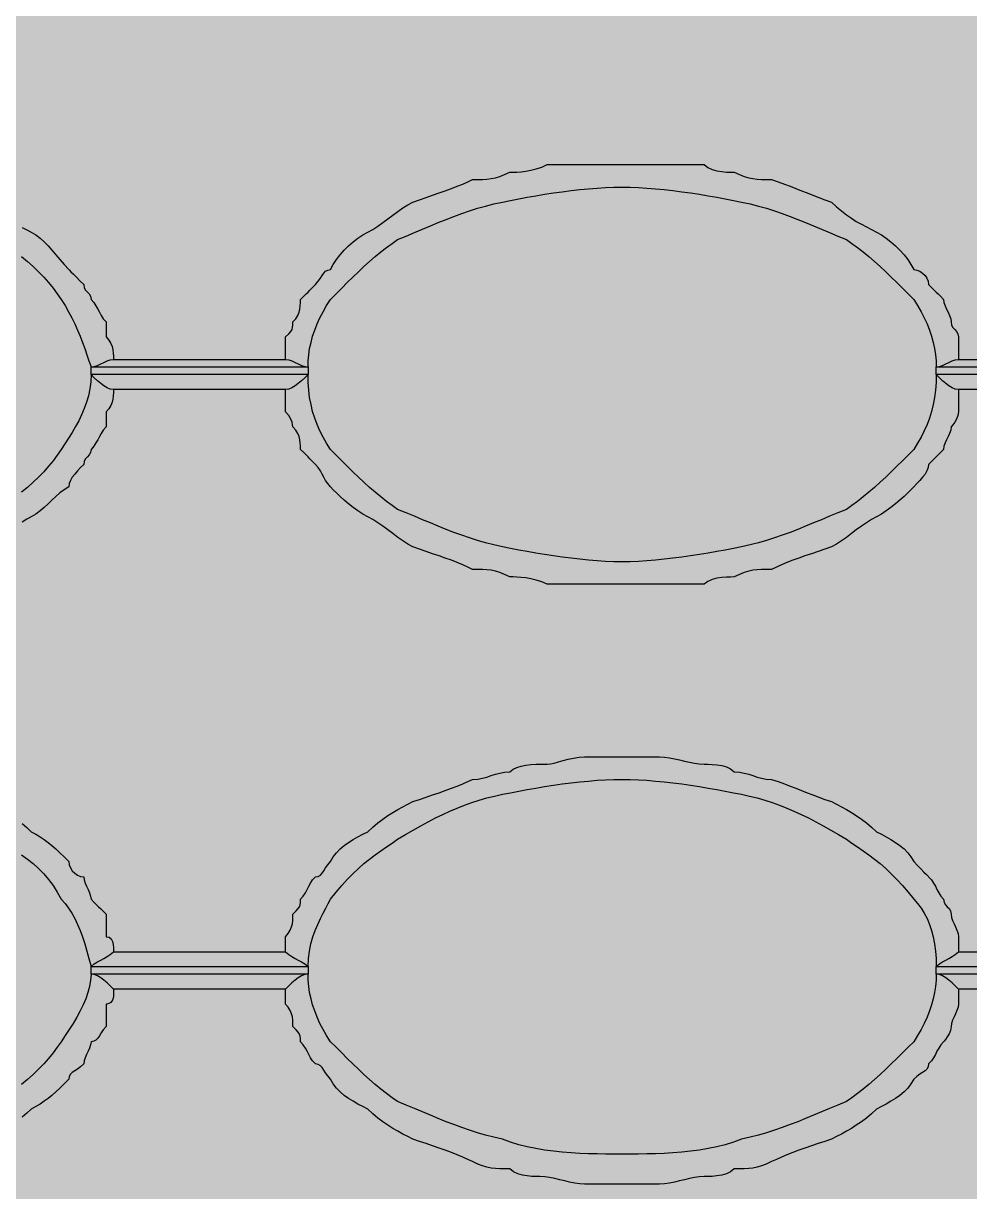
# Model space of a CAD drawing. Header units: millimetres. Extents: x 0 to 966, y -664 to 90.
# Drawn here: x 937.81 to 948.92, y -227.89 to -214.18 of the extents above; entities that cross this region are included whole.
import ezdxf

# ---------------------------------------------------------------- set-up
doc = ezdxf.new("R2010")
doc.units = ezdxf.units.MM
for name, color, linetype in [('HDL_BODY', 7, 'Continuous'), ('HDL_COLOUR', 7, 'Continuous'), ('HDL_DETAIL', 7, 'Continuous'), ('HDL_PRINT', 7, 'Continuous')]:
    doc.layers.add(name, color=color, linetype=linetype)

# ---------------------------------------------------------------- blocks, each defined once
blk = doc.blocks.new('M_R16.10.1_FRONT')
at = {"layer": 'HDL_BODY', "true_color": 0x202126}
blk.add_hatch(color=250, dxfattribs=at).paths.add_polyline_path([(0, 0), (216, 0), (216, 90), (0, 90)])
at = {"layer": 'HDL_BODY', "true_color": 0x2a2a30}
blk.add_hatch(color=250, dxfattribs=at).paths.add_polyline_path([(0.4, 20.52), (215.6, 20.52), (215.6, 68.31), (0.4, 68.31)])
at = {"layer": 'HDL_COLOUR', "true_color": 0x97a4b5}
for points in [[(188.795, 41.7), (188.761, 41.987), (188.661, 42.269), (188.496, 42.542), (188.269, 42.8), (187.984, 43.039), (187.645, 43.256), (187.259, 43.445), (186.833, 43.605), (186.372, 43.733), (185.886, 43.825), (185.382, 43.881), (184.87, 43.9), (184.358, 43.881), (183.854, 43.825), (183.368, 43.733), (182.907, 43.605), (182.481, 43.445), (182.095, 43.256), (181.756, 43.039), (181.471, 42.8), (181.244, 42.542), (181.079, 42.269), (180.979, 41.987), (180.945, 41.7), (180.979, 41.413), (181.079, 41.131), (181.244, 40.858), (181.471, 40.6), (181.756, 40.361), (182.095, 40.144), (182.481, 39.955), (182.907, 39.795), (183.368, 39.667), (183.854, 39.575), (184.358, 39.519), (184.87, 39.5), (185.382, 39.519), (185.886, 39.575), (186.372, 39.667), (186.833, 39.795), (187.259, 39.955), (187.645, 40.144), (187.984, 40.361), (188.269, 40.6), (188.496, 40.858), (188.661, 41.131), (188.761, 41.413)], [(198.765, 41.7), (198.731, 41.987), (198.631, 42.269), (198.466, 42.542), (198.239, 42.8), (197.954, 43.039), (197.615, 43.256), (197.229, 43.445), (196.803, 43.605), (196.342, 43.733), (195.856, 43.825), (195.352, 43.881), (194.84, 43.9), (194.328, 43.881), (193.824, 43.825), (193.338, 43.733), (192.877, 43.605), (192.451, 43.445), (192.065, 43.256), (191.726, 43.039), (191.441, 42.8), (191.214, 42.542), (191.049, 42.269), (190.949, 41.987), (190.915, 41.7), (190.949, 41.413), (191.049, 41.131), (191.214, 40.858), (191.441, 40.6), (191.726, 40.361), (192.065, 40.144), (192.451, 39.955), (192.877, 39.795), (193.338, 39.667), (193.824, 39.575), (194.328, 39.519), (194.84, 39.5), (195.352, 39.519), (195.856, 39.575), (196.342, 39.667), (196.803, 39.795), (197.229, 39.955), (197.615, 40.144), (197.954, 40.361), (198.239, 40.6), (198.466, 40.858), (198.631, 41.131), (198.731, 41.413)], [(188.795, 34.71), (188.761, 34.997), (188.661, 35.279), (188.496, 35.552), (188.269, 35.81), (187.984, 36.049), (187.645, 36.266), (187.259, 36.455), (186.833, 36.615), (186.372, 36.743), (185.886, 36.835), (185.382, 36.891), (184.87, 36.91), (184.358, 36.891), (183.854, 36.835), (183.368, 36.743), (182.907, 36.615), (182.481, 36.455), (182.095, 36.266), (181.756, 36.049), (181.471, 35.81), (181.244, 35.552), (181.079, 35.279), (180.979, 34.997), (180.945, 34.71), (180.979, 34.423), (181.079, 34.141), (181.244, 33.868), (181.471, 33.61), (181.756, 33.371), (182.095, 33.154), (182.481, 32.965), (182.907, 32.805), (183.368, 32.677), (183.854, 32.585), (184.358, 32.529), (184.87, 32.51), (185.382, 32.529), (185.886, 32.585), (186.372, 32.677), (186.833, 32.805), (187.259, 32.965), (187.645, 33.154), (187.984, 33.371), (188.269, 33.61), (188.496, 33.868), (188.661, 34.141), (188.761, 34.423)], [(198.765, 34.71), (198.731, 34.997), (198.631, 35.279), (198.466, 35.552), (198.239, 35.81), (197.954, 36.049), (197.615, 36.266), (197.229, 36.455), (196.803, 36.615), (196.342, 36.743), (195.856, 36.835), (195.352, 36.891), (194.84, 36.91), (194.328, 36.891), (193.824, 36.835), (193.338, 36.743), (192.877, 36.615), (192.451, 36.455), (192.065, 36.266), (191.726, 36.049), (191.441, 35.81), (191.214, 35.552), (191.049, 35.279), (190.949, 34.997), (190.915, 34.71), (190.949, 34.423), (191.049, 34.141), (191.214, 33.868), (191.441, 33.61), (191.726, 33.371), (192.065, 33.154), (192.451, 32.965), (192.877, 32.805), (193.338, 32.677), (193.824, 32.585), (194.328, 32.529), (194.84, 32.51), (195.352, 32.529), (195.856, 32.585), (196.342, 32.677), (196.803, 32.805), (197.229, 32.965), (197.615, 33.154), (197.954, 33.371), (198.239, 33.61), (198.466, 33.868), (198.631, 34.141), (198.731, 34.423)]]:
    blk.add_hatch(color=253, dxfattribs=at).paths.add_polyline_path(points)
at = {"layer": 'HDL_PRINT', "true_color": 0xdee1e9}
for points in [[(189.921, 47.156), (189.837, 47.153), (189.758, 47.145), (189.684, 47.133), (189.614, 47.119), (189.548, 47.104), (189.485, 47.09), (189.424, 47.079), (189.364, 47.07), (189.305, 47.067), (189.342, 47.067), (189.386, 47.067), (189.437, 47.067), (189.492, 47.067), (189.552, 47.067), (189.615, 47.067), (189.68, 47.067), (189.746, 47.067), (189.895, 47.062), (190.042, 47.046), (190.185, 47.02), (190.324, 46.984), (190.459, 46.938), (190.589, 46.883), (190.714, 46.819), (190.834, 46.747), (190.947, 46.665), (191.055, 46.576), (191.155, 46.478), (191.248, 46.373), (191.333, 46.261), (191.409, 46.141), (191.477, 46.015), (191.536, 45.882), (191.585, 45.743), (191.624, 45.599), (191.652, 45.448), (191.67, 45.292), (191.676, 45.131), (191.67, 44.982), (191.652, 44.835), (191.624, 44.691), (191.585, 44.552), (191.536, 44.416), (191.477, 44.285), (191.409, 44.16), (191.333, 44.04), (191.248, 43.926), (191.155, 43.818), (191.055, 43.718), (190.947, 43.625), (190.834, 43.539), (190.714, 43.463), (190.589, 43.394), (190.459, 43.336), (190.324, 43.286), (190.185, 43.247), (190.042, 43.219), (189.895, 43.201), (189.746, 43.195), (189.615, 43.2), (189.487, 43.215), (189.36, 43.238), (189.236, 43.27), (189.115, 43.31), (188.998, 43.359), (188.884, 43.415), (188.775, 43.478), (188.67, 43.548), (188.57, 43.624), (188.475, 43.707), (188.386, 43.795), (188.303, 43.889), (188.226, 43.988), (188.156, 44.092), (188.093, 44.2), (188.037, 44.312), (187.989, 44.428), (188.034, 44.292), (188.087, 44.162), (188.146, 44.038), (188.212, 43.921), (188.285, 43.81), (188.365, 43.706), (188.451, 43.608), (188.543, 43.517), (188.641, 43.434), (188.745, 43.357), (188.854, 43.288), (188.97, 43.227), (189.09, 43.173), (189.217, 43.127), (189.348, 43.089), (189.484, 43.059), (189.625, 43.038), (189.771, 43.025), (189.921, 43.02), (190.082, 43.026), (190.24, 43.044), (190.392, 43.072), (190.54, 43.112), (190.683, 43.162), (190.82, 43.221), (190.952, 43.291), (191.076, 43.369), (191.195, 43.456), (191.306, 43.552), (191.409, 43.655), (191.504, 43.767), (191.591, 43.885), (191.67, 44.01), (191.739, 44.142), (191.798, 44.279), (191.848, 44.422), (191.887, 44.57), (191.916, 44.723), (191.933, 44.881), (191.939, 45.042), (191.934, 45.197), (191.918, 45.35), (191.892, 45.499), (191.856, 45.645), (191.811, 45.787), (191.756, 45.924), (191.693, 46.057), (191.621, 46.184), (191.541, 46.305), (191.453, 46.421), (191.358, 46.529), (191.256, 46.631), (191.147, 46.724), (191.032, 46.81), (190.911, 46.888), (190.783, 46.956), (190.651, 47.016), (190.514, 47.065), (190.372, 47.104), (190.225, 47.133), (190.075, 47.15), (189.921, 47.156)], [(199.843, 47.156), (199.781, 47.153), (199.715, 47.145), (199.645, 47.133), (199.573, 47.119), (199.5, 47.104), (199.427, 47.09), (199.357, 47.079), (199.291, 47.07), (199.229, 47.067), (199.291, 47.067), (199.347, 47.067), (199.399, 47.067), (199.449, 47.067), (199.498, 47.067), (199.55, 47.067), (199.606, 47.067), (199.668, 47.067), (199.817, 47.062), (199.963, 47.046), (200.106, 47.02), (200.245, 46.984), (200.381, 46.938), (200.511, 46.883), (200.636, 46.819), (200.756, 46.747), (200.87, 46.665), (200.977, 46.576), (201.078, 46.478), (201.171, 46.373), (201.256, 46.261), (201.333, 46.141), (201.401, 46.015), (201.46, 45.882), (201.509, 45.743), (201.548, 45.599), (201.577, 45.448), (201.594, 45.292), (201.6, 45.131), (201.594, 44.982), (201.577, 44.835), (201.548, 44.691), (201.509, 44.552), (201.46, 44.416), (201.401, 44.285), (201.333, 44.16), (201.256, 44.04), (201.171, 43.926), (201.078, 43.818), (200.977, 43.718), (200.87, 43.625), (200.756, 43.539), (200.636, 43.463), (200.511, 43.394), (200.381, 43.336), (200.245, 43.286), (200.106, 43.247), (199.963, 43.219), (199.817, 43.201), (199.668, 43.195), (199.537, 43.2), (199.408, 43.215), (199.281, 43.238), (199.157, 43.27), (199.037, 43.31), (198.919, 43.359), (198.806, 43.415), (198.696, 43.478), (198.591, 43.548), (198.492, 43.624), (198.397, 43.707), (198.308, 43.795), (198.224, 43.889), (198.148, 43.988), (198.077, 44.092), (198.014, 44.2), (197.959, 44.312), (197.911, 44.428), (197.957, 44.292), (198.011, 44.162), (198.073, 44.038), (198.143, 43.921), (198.22, 43.81), (198.304, 43.706), (198.395, 43.608), (198.491, 43.517), (198.594, 43.434), (198.701, 43.357), (198.813, 43.288), (198.93, 43.227), (199.051, 43.173), (199.176, 43.127), (199.304, 43.089), (199.435, 43.059), (199.569, 43.038), (199.705, 43.025), (199.843, 43.02), (199.997, 43.026), (200.149, 43.042), (200.298, 43.068), (200.443, 43.104), (200.584, 43.149), (200.721, 43.204), (200.853, 43.267), (200.98, 43.339), (201.101, 43.419), (201.216, 43.507), (201.324, 43.603), (201.425, 43.705), (201.519, 43.814), (201.605, 43.93), (201.682, 44.051), (201.75, 44.178), (201.809, 44.311), (201.859, 44.449), (201.898, 44.591), (201.926, 44.738), (201.944, 44.888), (201.95, 45.042), (201.944, 45.197), (201.926, 45.35), (201.898, 45.499), (201.859, 45.645), (201.809, 45.787), (201.75, 45.924), (201.682, 46.057), (201.605, 46.184), (201.519, 46.305), (201.425, 46.421), (201.324, 46.529), (201.216, 46.631), (201.101, 46.724), (200.98, 46.81), (200.853, 46.888), (200.721, 46.956), (200.584, 47.016), (200.443, 47.065), (200.298, 47.104), (200.149, 47.133), (199.997, 47.15), (199.843, 47.156)], [(189.13, 43.988), (189.13, 46.364), (189.483, 46.364), (189.483, 45.131), (190.624, 46.364), (191.062, 46.364), (190.01, 45.396), (191.062, 43.988), (190.624, 43.988), (189.832, 45.131), (189.483, 44.781), (189.483, 43.988), (189.13, 43.988)], [(189.921, 40.116), (189.837, 40.116), (189.758, 40.116), (189.684, 40.113), (189.614, 40.109), (189.548, 40.102), (189.485, 40.091), (189.424, 40.076), (189.364, 40.056), (189.305, 40.03), (189.342, 40.059), (189.386, 40.08), (189.437, 40.095), (189.492, 40.106), (189.552, 40.112), (189.615, 40.115), (189.68, 40.116), (189.746, 40.116), (189.895, 40.111), (190.042, 40.093), (190.185, 40.065), (190.324, 40.026), (190.459, 39.976), (190.589, 39.918), (190.714, 39.849), (190.834, 39.773), (190.947, 39.687), (191.055, 39.594), (191.155, 39.494), (191.248, 39.386), (191.333, 39.272), (191.409, 39.152), (191.477, 39.027), (191.536, 38.896), (191.585, 38.76), (191.624, 38.621), (191.652, 38.477), (191.67, 38.33), (191.676, 38.181), (191.67, 38.031), (191.652, 37.885), (191.624, 37.741), (191.585, 37.602), (191.536, 37.467), (191.477, 37.336), (191.409, 37.21), (191.333, 37.09), (191.248, 36.976), (191.155, 36.869), (191.055, 36.768), (190.947, 36.675), (190.834, 36.589), (190.714, 36.512), (190.589, 36.444), (190.459, 36.385), (190.324, 36.336), (190.185, 36.297), (190.042, 36.268), (189.895, 36.251), (189.746, 36.245), (189.615, 36.249), (189.487, 36.261), (189.36, 36.281), (189.236, 36.308), (189.115, 36.343), (188.998, 36.385), (188.884, 36.435), (188.775, 36.491), (188.67, 36.554), (188.57, 36.623), (188.475, 36.699), (188.386, 36.781), (188.303, 36.869), (188.226, 36.962), (188.156, 37.062), (188.093, 37.166), (188.037, 37.276), (187.989, 37.391), (188.034, 37.267), (188.087, 37.147), (188.146, 37.03), (188.212, 36.918), (188.285, 36.81), (188.365, 36.707), (188.451, 36.609), (188.543, 36.517), (188.641, 36.43), (188.745, 36.351), (188.854, 36.278), (188.97, 36.212), (189.09, 36.153), (189.217, 36.103), (189.348, 36.061), (189.484, 36.028), (189.625, 36.003), (189.771, 35.988), (189.921, 35.983), (190.075, 35.989), (190.225, 36.007), (190.372, 36.035), (190.514, 36.074), (190.651, 36.124), (190.783, 36.183), (190.911, 36.251), (191.032, 36.328), (191.147, 36.414), (191.256, 36.508), (191.358, 36.609), (191.453, 36.717), (191.541, 36.832), (191.621, 36.954), (191.693, 37.081), (191.756, 37.213), (191.811, 37.35), (191.856, 37.492), (191.892, 37.638), (191.918, 37.787), (191.934, 37.939), (191.939, 38.094), (191.933, 38.256), (191.916, 38.413), (191.887, 38.566), (191.848, 38.715), (191.798, 38.858), (191.739, 38.995), (191.67, 39.127), (191.591, 39.252), (191.504, 39.37), (191.409, 39.481), (191.306, 39.585), (191.195, 39.681), (191.076, 39.768), (190.952, 39.846), (190.82, 39.916), (190.683, 39.975), (190.54, 40.025), (190.392, 40.064), (190.24, 40.093), (190.082, 40.111), (189.921, 40.116)], [(199.843, 40.116), (199.781, 40.116), (199.715, 40.116), (199.645, 40.113), (199.573, 40.109), (199.5, 40.102), (199.427, 40.091), (199.357, 40.076), (199.291, 40.056), (199.229, 40.03), (199.291, 40.059), (199.347, 40.08), (199.399, 40.095), (199.449, 40.106), (199.498, 40.112), (199.55, 40.115), (199.606, 40.116), (199.668, 40.116), (199.817, 40.111), (199.963, 40.093), (200.106, 40.065), (200.245, 40.026), (200.381, 39.976), (200.511, 39.918), (200.636, 39.849), (200.756, 39.773), (200.87, 39.687), (200.977, 39.594), (201.078, 39.494), (201.171, 39.386), (201.256, 39.272), (201.333, 39.152), (201.401, 39.027), (201.46, 38.896), (201.509, 38.76), (201.548, 38.621), (201.577, 38.477), (201.594, 38.33), (201.6, 38.181), (201.594, 38.031), (201.577, 37.885), (201.548, 37.741), (201.509, 37.602), (201.46, 37.467), (201.401, 37.336), (201.333, 37.21), (201.256, 37.09), (201.171, 36.976), (201.078, 36.869), (200.977, 36.768), (200.87, 36.675), (200.756, 36.589), (200.636, 36.512), (200.511, 36.444), (200.381, 36.385), (200.245, 36.336), (200.106, 36.297), (199.963, 36.268), (199.817, 36.251), (199.668, 36.245), (199.537, 36.249), (199.408, 36.261), (199.281, 36.281), (199.157, 36.308), (199.037, 36.343), (198.919, 36.385), (198.806, 36.435), (198.696, 36.491), (198.591, 36.554), (198.492, 36.623), (198.397, 36.699), (198.308, 36.781), (198.224, 36.869), (198.148, 36.962), (198.077, 37.062), (198.014, 37.166), (197.959, 37.276), (197.911, 37.391), (197.957, 37.267), (198.011, 37.147), (198.073, 37.03), (198.143, 36.918), (198.22, 36.81), (198.304, 36.707), (198.395, 36.609), (198.491, 36.517), (198.594, 36.43), (198.701, 36.351), (198.813, 36.278), (198.93, 36.212), (199.051, 36.153), (199.176, 36.103), (199.304, 36.061), (199.435, 36.028), (199.569, 36.003), (199.705, 35.988), (199.843, 35.983), (199.997, 35.989), (200.149, 36.007), (200.298, 36.035), (200.443, 36.074), (200.584, 36.124), (200.721, 36.183), (200.853, 36.251), (200.98, 36.328), (201.101, 36.414), (201.216, 36.508), (201.324, 36.609), (201.425, 36.717), (201.519, 36.832), (201.605, 36.954), (201.682, 37.081), (201.75, 37.213), (201.809, 37.35), (201.859, 37.492), (201.898, 37.638), (201.926, 37.787), (201.944, 37.939), (201.95, 38.094), (201.944, 38.249), (201.926, 38.399), (201.898, 38.546), (201.859, 38.688), (201.809, 38.826), (201.75, 38.958), (201.682, 39.086), (201.605, 39.207), (201.519, 39.323), (201.425, 39.432), (201.324, 39.534), (201.216, 39.629), (201.101, 39.717), (200.98, 39.797), (200.853, 39.869), (200.721, 39.933), (200.584, 39.987), (200.443, 40.033), (200.298, 40.069), (200.149, 40.095), (199.997, 40.111), (199.843, 40.116)]]:
    blk.add_hatch(color=254, dxfattribs=at).paths.add_polyline_path(points)
h = blk.add_hatch(color=254, dxfattribs=at)
h.paths.add_polyline_path([(188.78, 38.094), (188.783, 38.21), (188.789, 38.317), (188.8, 38.417), (188.815, 38.508), (188.834, 38.593), (188.858, 38.671), (188.886, 38.743), (188.919, 38.808), (188.956, 38.868), (188.998, 38.923), (189.044, 38.973), (189.094, 39.041), (189.148, 39.1), (189.207, 39.152), (189.27, 39.195), (189.337, 39.232), (189.409, 39.262), (189.485, 39.285), (189.566, 39.303), (189.65, 39.315), (189.739, 39.321), (189.832, 39.324), (189.894, 39.321), (189.96, 39.312), (190.028, 39.298), (190.096, 39.28), (190.162, 39.258), (190.223, 39.233), (190.278, 39.207), (190.324, 39.178), (190.36, 39.149), (190.418, 39.12), (190.476, 39.09), (190.532, 39.058), (190.586, 39.025), (190.638, 38.988), (190.685, 38.948), (190.729, 38.903), (190.767, 38.853), (190.798, 38.798), (190.825, 38.736), (190.846, 38.669), (190.861, 38.598), (190.872, 38.526), (190.88, 38.453), (190.884, 38.38), (190.886, 38.31), (190.887, 38.243), (190.887, 38.181), (190.887, 38.096), (190.886, 38.017), (190.884, 37.943), (190.88, 37.873), (190.872, 37.807), (190.861, 37.744), (190.846, 37.684), (190.825, 37.624), (190.798, 37.566), (190.767, 37.508), (190.729, 37.45), (190.685, 37.393), (190.638, 37.339), (190.586, 37.288), (190.532, 37.24), (190.476, 37.196), (190.418, 37.158), (190.36, 37.127), (190.302, 37.097), (190.243, 37.068), (190.185, 37.041), (190.127, 37.016), (190.068, 36.993), (190.009, 36.975), (189.951, 36.961), (189.892, 36.951), (189.832, 36.948), (189.777, 36.951), (189.718, 36.958), (189.656, 36.97), (189.591, 36.985), (189.526, 37.004), (189.46, 37.025), (189.396, 37.049), (189.333, 37.074), (189.274, 37.1), (189.219, 37.127), (189.186, 37.158), (189.149, 37.196), (189.108, 37.24), (189.065, 37.288), (189.021, 37.339), (188.978, 37.393), (188.936, 37.45), (188.899, 37.508), (188.866, 37.566), (188.841, 37.624), (188.821, 37.683), (188.806, 37.741), (188.795, 37.8), (188.788, 37.858), (188.784, 37.917), (188.781, 37.976), (188.781, 38.035), (188.78, 38.094)])
h.paths.add_polyline_path([(189.044, 38.094), (189.047, 38.018), (189.054, 37.946), (189.067, 37.878), (189.086, 37.814), (189.109, 37.753), (189.138, 37.695), (189.171, 37.639), (189.211, 37.584), (189.255, 37.53), (189.305, 37.477), (189.334, 37.427), (189.369, 37.382), (189.408, 37.342), (189.453, 37.308), (189.503, 37.279), (189.558, 37.255), (189.619, 37.237), (189.685, 37.223), (189.756, 37.215), (189.832, 37.213), (189.909, 37.215), (189.98, 37.223), (190.046, 37.237), (190.106, 37.255), (190.162, 37.279), (190.212, 37.308), (190.257, 37.342), (190.296, 37.382), (190.331, 37.427), (190.36, 37.477), (190.41, 37.53), (190.454, 37.585), (190.494, 37.641), (190.528, 37.701), (190.557, 37.764), (190.581, 37.833), (190.6, 37.908), (190.613, 37.99), (190.621, 38.081), (190.624, 38.181), (190.62, 38.247), (190.61, 38.312), (190.596, 38.375), (190.579, 38.435), (190.563, 38.49), (190.549, 38.54), (190.539, 38.584), (190.535, 38.62), (190.502, 38.683), (190.47, 38.738), (190.437, 38.787), (190.404, 38.83), (190.371, 38.869), (190.338, 38.906), (190.304, 38.94), (190.271, 38.973), (190.209, 39.003), (190.154, 39.025), (190.102, 39.041), (190.053, 39.051), (190.003, 39.058), (189.951, 39.061), (189.895, 39.062), (189.832, 39.062), (189.774, 39.059), (189.716, 39.05), (189.657, 39.036), (189.599, 39.017), (189.541, 38.995), (189.482, 38.97), (189.423, 38.943), (189.364, 38.914), (189.305, 38.884), (189.259, 38.834), (189.218, 38.78), (189.182, 38.721), (189.149, 38.658), (189.121, 38.59), (189.098, 38.519), (189.078, 38.442), (189.063, 38.362), (189.053, 38.277), (189.046, 38.188), (189.044, 38.094)])
at = {"layer": 'HDL_DETAIL', "color": 251, "true_color": 0x52555c}
for points in [[(187.795, 43.425), (187.848, 43.397), (187.9, 43.371), (187.956, 43.339), (188.007, 43.301), (188.054, 43.258), (188.099, 43.211), (188.143, 43.159), (188.188, 43.105), (188.235, 43.049), (188.286, 42.99), (188.342, 42.931), (188.349, 42.924), (188.367, 42.906), (188.396, 42.877), (188.432, 42.841), (188.473, 42.8), (188.517, 42.756), (188.523, 42.718), (188.539, 42.69), (188.56, 42.667), (188.58, 42.645), (188.596, 42.618), (188.603, 42.581), (188.636, 42.543), (188.661, 42.505), (188.682, 42.468), (188.701, 42.43), (188.722, 42.392), (188.747, 42.355), (188.78, 42.317), (188.78, 42.272), (188.78, 42.241), (188.78, 42.215), (188.78, 42.184), (188.78, 42.141), (188.812, 42.103), (188.835, 42.065), (188.85, 42.027), (188.86, 41.989), (188.864, 41.952), (188.866, 41.914), (188.866, 41.877)], [(190.887, 41.877), (190.887, 41.92), (190.887, 41.964), (190.887, 42.008), (190.887, 42.052), (190.887, 42.097), (190.887, 42.141), (190.924, 42.178), (190.948, 42.205), (190.963, 42.228), (190.97, 42.251), (190.973, 42.279), (190.973, 42.317), (191.006, 42.355), (191.03, 42.392), (191.046, 42.43), (191.055, 42.468), (191.06, 42.505), (191.062, 42.543), (191.062, 42.581), (191.1, 42.618), (191.128, 42.645), (191.151, 42.667), (191.173, 42.69), (191.2, 42.718), (191.237, 42.756), (191.27, 42.794), (191.296, 42.83), (191.316, 42.862), (191.336, 42.89), (191.356, 42.912), (191.382, 42.926), (191.415, 42.931), (191.447, 42.99), (191.484, 43.049), (191.527, 43.105), (191.575, 43.159), (191.626, 43.211), (191.68, 43.258), (191.736, 43.301), (191.794, 43.339), (191.853, 43.371), (191.912, 43.403), (191.97, 43.441), (192.028, 43.482), (192.087, 43.525), (192.145, 43.569), (192.204, 43.613), (192.263, 43.654), (192.322, 43.691), (192.381, 43.724), (192.459, 43.751), (192.537, 43.777), (192.614, 43.804), (192.69, 43.83), (192.763, 43.856), (192.834, 43.882), (192.902, 43.909), (192.967, 43.935), (193.027, 43.962), (193.083, 43.988), (193.145, 43.988), (193.201, 43.99), (193.252, 43.993), (193.301, 43.999), (193.351, 44.009), (193.403, 44.025), (193.459, 44.046), (193.522, 44.074), (193.558, 44.075), (193.602, 44.076), (193.652, 44.079), (193.708, 44.086), (193.767, 44.096), (193.83, 44.112), (193.895, 44.134), (193.96, 44.163), (193.997, 44.163), (194.041, 44.163), (194.091, 44.163), (194.146, 44.163), (194.206, 44.163), (194.269, 44.163), (194.334, 44.163), (194.399, 44.163), (194.461, 44.163), (194.517, 44.163), (194.569, 44.163), (194.618, 44.163), (194.668, 44.163), (194.72, 44.163), (194.776, 44.163), (194.838, 44.163), (194.903, 44.163), (194.968, 44.163), (195.031, 44.163), (195.09, 44.163), (195.146, 44.163), (195.196, 44.163), (195.24, 44.163), (195.276, 44.163), (195.335, 44.163), (195.394, 44.163), (195.453, 44.163), (195.512, 44.163), (195.57, 44.163), (195.629, 44.163), (195.687, 44.163), (195.745, 44.163), (195.804, 44.163), (195.847, 44.13), (195.897, 44.107), (195.952, 44.091), (196.008, 44.081), (196.063, 44.076), (196.113, 44.075), (196.156, 44.074), (196.218, 44.046), (196.274, 44.025), (196.325, 44.009), (196.374, 43.999), (196.424, 43.993), (196.476, 43.99), (196.532, 43.988), (196.595, 43.988), (196.672, 43.962), (196.744, 43.935), (196.813, 43.909), (196.88, 43.882), (196.946, 43.856), (197.012, 43.83), (197.079, 43.804), (197.148, 43.777), (197.221, 43.751), (197.297, 43.724), (197.356, 43.669), (197.414, 43.619), (197.472, 43.574), (197.531, 43.534), (197.589, 43.497), (197.648, 43.463), (197.707, 43.431), (197.766, 43.4), (197.825, 43.371), (197.883, 43.339), (197.94, 43.301), (197.996, 43.258), (198.05, 43.211), (198.101, 43.159), (198.149, 43.105), (198.192, 43.049), (198.231, 42.99), (198.263, 42.931), (198.3, 42.926), (198.336, 42.912), (198.368, 42.89), (198.396, 42.862), (198.418, 42.83), (198.433, 42.794), (198.438, 42.756), (198.476, 42.718), (198.504, 42.69), (198.527, 42.667), (198.549, 42.645), (198.576, 42.618), (198.613, 42.581), (198.618, 42.543), (198.631, 42.505), (198.648, 42.468), (198.667, 42.43), (198.684, 42.392), (198.697, 42.355), (198.702, 42.317), (198.708, 42.279), (198.724, 42.251), (198.745, 42.228), (198.766, 42.205), (198.781, 42.178), (198.788, 42.141), (198.788, 42.097), (198.788, 42.052), (198.788, 42.008), (198.788, 41.964), (198.788, 41.92), (198.788, 41.877)], [(187.785, 43.083), (187.856, 43.026), (187.924, 42.966), (187.988, 42.905), (188.048, 42.842), (188.105, 42.778), (188.158, 42.713), (188.207, 42.647), (188.253, 42.581), (188.299, 42.509), (188.34, 42.437), (188.378, 42.365), (188.414, 42.293), (188.446, 42.221), (188.476, 42.148), (188.504, 42.076), (188.53, 42.004), (188.555, 41.932), (188.579, 41.86), (188.603, 41.788)], [(191.151, 41.788), (191.153, 41.86), (191.16, 41.932), (191.17, 42.004), (191.186, 42.076), (191.205, 42.148), (191.229, 42.221), (191.257, 42.293), (191.29, 42.365), (191.327, 42.437), (191.369, 42.509), (191.415, 42.581), (191.48, 42.647), (191.546, 42.713), (191.611, 42.778), (191.677, 42.842), (191.742, 42.905), (191.808, 42.966), (191.874, 43.026), (191.94, 43.083), (192.005, 43.138), (192.071, 43.19), (192.137, 43.239), (192.203, 43.285), (192.303, 43.325), (192.4, 43.365), (192.495, 43.405), (192.589, 43.444), (192.681, 43.482), (192.772, 43.519), (192.864, 43.554), (192.955, 43.588), (193.047, 43.62), (193.141, 43.65), (193.236, 43.677), (193.333, 43.702), (193.433, 43.724), (193.528, 43.743), (193.626, 43.762), (193.725, 43.78), (193.827, 43.798), (193.929, 43.815), (194.032, 43.83), (194.135, 43.845), (194.239, 43.858), (194.342, 43.87), (194.444, 43.88), (194.545, 43.888), (194.645, 43.894), (194.742, 43.898), (194.838, 43.899), (194.933, 43.898), (195.03, 43.894), (195.13, 43.888), (195.231, 43.88), (195.333, 43.87), (195.436, 43.858), (195.54, 43.845), (195.643, 43.83), (195.746, 43.815), (195.849, 43.798), (195.95, 43.78), (196.049, 43.762), (196.147, 43.743), (196.242, 43.724), (196.342, 43.702), (196.439, 43.677), (196.534, 43.65), (196.628, 43.62), (196.72, 43.588), (196.811, 43.554), (196.903, 43.519), (196.994, 43.482), (197.087, 43.444), (197.18, 43.405), (197.275, 43.365), (197.372, 43.325), (197.472, 43.285), (197.538, 43.239), (197.604, 43.19), (197.67, 43.138), (197.736, 43.083), (197.802, 43.026), (197.868, 42.966), (197.934, 42.905), (198, 42.842), (198.065, 42.778), (198.131, 42.713), (198.197, 42.647), (198.263, 42.581), (198.309, 42.509), (198.35, 42.437), (198.387, 42.365), (198.42, 42.293), (198.448, 42.221), (198.472, 42.148), (198.492, 42.076), (198.507, 42.004), (198.518, 41.932), (198.525, 41.86), (198.527, 41.788)], [(188.603, 41.788), (188.641, 41.793), (188.679, 41.806), (188.717, 41.823), (188.754, 41.842), (188.792, 41.86), (188.829, 41.872), (188.866, 41.877)], [(188.866, 41.877), (190.887, 41.877)], [(190.887, 41.877), (190.924, 41.872), (190.962, 41.86), (190.999, 41.842), (191.037, 41.823), (191.075, 41.806), (191.113, 41.793), (191.151, 41.788)], [(198.527, 41.788), (198.564, 41.793), (198.601, 41.806), (198.639, 41.823), (198.676, 41.842), (198.714, 41.86), (198.751, 41.872), (198.788, 41.877)], [(198.788, 41.877), (200.809, 41.877)], [(188.603, 41.699), (188.599, 41.613), (188.589, 41.531), (188.573, 41.451), (188.551, 41.374), (188.524, 41.3), (188.493, 41.227), (188.459, 41.157), (188.421, 41.088), (188.381, 41.02), (188.34, 40.953), (188.297, 40.886), (188.253, 40.82), (188.207, 40.754), (188.158, 40.688), (188.105, 40.623), (188.048, 40.559), (187.988, 40.496), (187.924, 40.435), (187.856, 40.375), (187.785, 40.318)], [(188.603, 41.699), (188.603, 41.788)], [(188.603, 41.788), (191.151, 41.788)], [(188.866, 41.524), (188.829, 41.529), (188.792, 41.544), (188.754, 41.566), (188.717, 41.594), (188.679, 41.627), (188.641, 41.662), (188.603, 41.699)], [(191.151, 41.699), (188.603, 41.699)], [(191.151, 41.699), (191.113, 41.662), (191.075, 41.627), (191.037, 41.594), (190.999, 41.566), (190.962, 41.544), (190.924, 41.529), (190.887, 41.524)], [(191.151, 41.788), (191.151, 41.699)], [(198.527, 41.699), (198.525, 41.606), (198.518, 41.516), (198.507, 41.43), (198.492, 41.347), (198.472, 41.267), (198.448, 41.189), (198.42, 41.113), (198.387, 41.038), (198.35, 40.965), (198.309, 40.892), (198.263, 40.82), (198.197, 40.754), (198.131, 40.688), (198.065, 40.623), (198, 40.559), (197.934, 40.496), (197.868, 40.435), (197.802, 40.375), (197.736, 40.318), (197.67, 40.263), (197.604, 40.211), (197.538, 40.162), (197.472, 40.116), (197.372, 40.076), (197.275, 40.036), (197.18, 39.996), (197.087, 39.957), (196.994, 39.919), (196.903, 39.882), (196.811, 39.847), (196.72, 39.813), (196.628, 39.781), (196.534, 39.751), (196.439, 39.724), (196.342, 39.699), (196.242, 39.677), (196.147, 39.658), (196.049, 39.639), (195.95, 39.621), (195.849, 39.603), (195.746, 39.586), (195.643, 39.571), (195.54, 39.556), (195.436, 39.543), (195.333, 39.531), (195.231, 39.521), (195.13, 39.513), (195.03, 39.507), (194.933, 39.503), (194.838, 39.502), (194.742, 39.503), (194.645, 39.507), (194.545, 39.513), (194.444, 39.521), (194.342, 39.531), (194.239, 39.543), (194.135, 39.556), (194.032, 39.571), (193.929, 39.586), (193.827, 39.603), (193.725, 39.621), (193.626, 39.639), (193.528, 39.658), (193.433, 39.677), (193.333, 39.699), (193.236, 39.724), (193.141, 39.751), (193.047, 39.781), (192.955, 39.813), (192.864, 39.847), (192.772, 39.882), (192.681, 39.919), (192.589, 39.957), (192.495, 39.996), (192.4, 40.036), (192.303, 40.076), (192.203, 40.116), (192.137, 40.162), (192.071, 40.211), (192.005, 40.263), (191.94, 40.318), (191.874, 40.375), (191.808, 40.435), (191.742, 40.496), (191.677, 40.559), (191.611, 40.623), (191.546, 40.688), (191.48, 40.754), (191.415, 40.82), (191.369, 40.892), (191.327, 40.965), (191.29, 41.038), (191.257, 41.113), (191.229, 41.189), (191.205, 41.267), (191.186, 41.347), (191.17, 41.43), (191.16, 41.516), (191.153, 41.606), (191.151, 41.699)], [(198.527, 41.699), (198.527, 41.788)], [(198.527, 41.788), (201.159, 41.788)], [(198.788, 41.524), (198.751, 41.529), (198.714, 41.544), (198.676, 41.566), (198.639, 41.594), (198.601, 41.627), (198.564, 41.662), (198.527, 41.699)], [(201.073, 41.699), (198.527, 41.699)], [(188.866, 41.524), (188.866, 41.487), (188.864, 41.449), (188.86, 41.412), (188.85, 41.374), (188.835, 41.336), (188.812, 41.298), (188.78, 41.26), (188.78, 41.208), (188.78, 41.161), (188.78, 41.121), (188.78, 41.094), (188.78, 41.084), (188.747, 41.046), (188.722, 41.009), (188.701, 40.971), (188.682, 40.934), (188.661, 40.896), (188.636, 40.858), (188.603, 40.82), (188.596, 40.783), (188.58, 40.756), (188.56, 40.734), (188.539, 40.711), (188.523, 40.683), (188.517, 40.645), (188.479, 40.607), (188.443, 40.569), (188.411, 40.532), (188.383, 40.494), (188.361, 40.456), (188.347, 40.419), (188.342, 40.381), (188.286, 40.348), (188.235, 40.31), (188.188, 40.269), (188.143, 40.226), (188.099, 40.183), (188.054, 40.14), (188.007, 40.099), (187.956, 40.062), (187.9, 40.03), (187.848, 40.001), (187.795, 39.968)], [(190.887, 41.524), (188.866, 41.524)], [(198.788, 41.524), (198.788, 41.481), (198.788, 41.437), (198.788, 41.393), (198.788, 41.349), (198.788, 41.304), (198.788, 41.26), (198.781, 41.217), (198.766, 41.176), (198.745, 41.14), (198.724, 41.111), (198.708, 41.091), (198.702, 41.084), (198.697, 41.046), (198.684, 41.009), (198.667, 40.971), (198.648, 40.934), (198.631, 40.896), (198.618, 40.858), (198.613, 40.82), (198.576, 40.783), (198.549, 40.756), (198.527, 40.734), (198.504, 40.711), (198.476, 40.683), (198.438, 40.645), (198.433, 40.607), (198.418, 40.569), (198.396, 40.532), (198.368, 40.494), (198.336, 40.456), (198.3, 40.419), (198.263, 40.381), (198.231, 40.348), (198.192, 40.31), (198.149, 40.269), (198.101, 40.226), (198.05, 40.183), (197.996, 40.14), (197.94, 40.099), (197.883, 40.062), (197.825, 40.03), (197.766, 39.998), (197.707, 39.96), (197.648, 39.919), (197.589, 39.876), (197.531, 39.832), (197.472, 39.788), (197.414, 39.747), (197.356, 39.71), (197.297, 39.677), (197.218, 39.65), (197.14, 39.624), (197.062, 39.597), (196.986, 39.571), (196.913, 39.545), (196.842, 39.519), (196.774, 39.492), (196.71, 39.466), (196.65, 39.439), (196.595, 39.413), (196.532, 39.413), (196.476, 39.411), (196.424, 39.408), (196.374, 39.402), (196.325, 39.391), (196.274, 39.375), (196.218, 39.353), (196.156, 39.324), (196.113, 39.323), (196.063, 39.322), (196.008, 39.317), (195.952, 39.308), (195.897, 39.292), (195.847, 39.269), (195.804, 39.238), (195.745, 39.238), (195.687, 39.238), (195.629, 39.238), (195.57, 39.238), (195.512, 39.238), (195.453, 39.238), (195.394, 39.238), (195.335, 39.238), (195.276, 39.238), (195.24, 39.238), (195.196, 39.238), (195.146, 39.238), (195.09, 39.238), (195.031, 39.238), (194.968, 39.238), (194.903, 39.238), (194.838, 39.238), (194.772, 39.238), (194.708, 39.238), (194.645, 39.238), (194.586, 39.238), (194.531, 39.238), (194.48, 39.238), (194.436, 39.238), (194.399, 39.238), (194.334, 39.238), (194.269, 39.238), (194.206, 39.238), (194.146, 39.238), (194.091, 39.238), (194.041, 39.238), (193.997, 39.238), (193.96, 39.238), (193.895, 39.266), (193.83, 39.287), (193.767, 39.303), (193.708, 39.313), (193.652, 39.319), (193.602, 39.322), (193.558, 39.324), (193.522, 39.324), (193.459, 39.353), (193.403, 39.375), (193.351, 39.391), (193.301, 39.402), (193.252, 39.408), (193.201, 39.411), (193.145, 39.413), (193.083, 39.413), (193.027, 39.439), (192.967, 39.466), (192.902, 39.492), (192.834, 39.519), (192.763, 39.545), (192.69, 39.571), (192.614, 39.597), (192.537, 39.624), (192.459, 39.65), (192.381, 39.677), (192.322, 39.71), (192.263, 39.747), (192.204, 39.788), (192.145, 39.832), (192.087, 39.876), (192.028, 39.919), (191.97, 39.96), (191.912, 39.998), (191.853, 40.03), (191.794, 40.062), (191.736, 40.099), (191.68, 40.14), (191.626, 40.183), (191.575, 40.226), (191.527, 40.269), (191.484, 40.31), (191.447, 40.348), (191.415, 40.381), (191.382, 40.419), (191.356, 40.456), (191.336, 40.494), (191.316, 40.532), (191.296, 40.569), (191.27, 40.607), (191.237, 40.645), (191.2, 40.683), (191.173, 40.711), (191.151, 40.734), (191.128, 40.756), (191.1, 40.783), (191.062, 40.82), (191.062, 40.858), (191.06, 40.896), (191.055, 40.934), (191.046, 40.971), (191.03, 41.009), (191.006, 41.046), (190.973, 41.084), (190.973, 41.091), (190.97, 41.111), (190.963, 41.14), (190.948, 41.176), (190.924, 41.217), (190.887, 41.26), (190.887, 41.304), (190.887, 41.349), (190.887, 41.393), (190.887, 41.437), (190.887, 41.481), (190.887, 41.524)], [(200.809, 41.524), (198.788, 41.524)], [(187.795, 36.429), (187.848, 36.384), (187.9, 36.334), (187.956, 36.304), (188.007, 36.274), (188.054, 36.242), (188.099, 36.209), (188.143, 36.172), (188.188, 36.132), (188.235, 36.088), (188.286, 36.039), (188.342, 35.983), (188.347, 35.945), (188.361, 35.909), (188.383, 35.876), (188.411, 35.847), (188.443, 35.825), (188.479, 35.81), (188.517, 35.805), (188.521, 35.768), (188.534, 35.731), (188.55, 35.693), (188.569, 35.655), (188.586, 35.617), (188.598, 35.579), (188.603, 35.541), (188.64, 35.504), (188.668, 35.477), (188.692, 35.454), (188.715, 35.432), (188.743, 35.404), (188.78, 35.366), (188.78, 35.322), (188.78, 35.279), (188.78, 35.235), (188.78, 35.19), (188.78, 35.146), (188.78, 35.102), (188.817, 35.095), (188.841, 35.076), (188.856, 35.047), (188.863, 35.011), (188.866, 34.97), (188.866, 34.926)], [(190.887, 34.926), (190.887, 34.979), (190.887, 35.026), (190.887, 35.066), (190.887, 35.092), (190.887, 35.102), (190.919, 35.14), (190.942, 35.178), (190.957, 35.216), (190.967, 35.254), (190.971, 35.291), (190.973, 35.329), (190.973, 35.366), (191.011, 35.404), (191.036, 35.432), (191.051, 35.454), (191.059, 35.477), (191.062, 35.504), (191.062, 35.541), (191.095, 35.579), (191.121, 35.617), (191.141, 35.655), (191.16, 35.693), (191.18, 35.731), (191.205, 35.768), (191.237, 35.805), (191.27, 35.81), (191.296, 35.825), (191.316, 35.847), (191.336, 35.876), (191.356, 35.909), (191.382, 35.945), (191.415, 35.983), (191.447, 36.039), (191.484, 36.088), (191.527, 36.132), (191.575, 36.172), (191.626, 36.209), (191.68, 36.242), (191.736, 36.274), (191.794, 36.304), (191.853, 36.334), (191.912, 36.389), (191.97, 36.439), (192.028, 36.483), (192.087, 36.524), (192.145, 36.561), (192.204, 36.595), (192.263, 36.627), (192.322, 36.657), (192.381, 36.687), (192.459, 36.713), (192.537, 36.739), (192.614, 36.765), (192.69, 36.791), (192.763, 36.818), (192.834, 36.844), (192.902, 36.87), (192.967, 36.896), (193.027, 36.922), (193.083, 36.948), (193.145, 36.952), (193.201, 36.962), (193.252, 36.976), (193.301, 36.993), (193.351, 37.009), (193.403, 37.023), (193.459, 37.034), (193.522, 37.037), (193.558, 37.067), (193.602, 37.089), (193.652, 37.105), (193.708, 37.115), (193.767, 37.122), (193.83, 37.125), (193.895, 37.126), (193.96, 37.127), (193.997, 37.13), (194.041, 37.14), (194.091, 37.154), (194.146, 37.17), (194.206, 37.185), (194.269, 37.199), (194.334, 37.209), (194.399, 37.213), (194.461, 37.213), (194.517, 37.213), (194.569, 37.213), (194.618, 37.213), (194.668, 37.213), (194.72, 37.213), (194.776, 37.213), (194.838, 37.213), (194.903, 37.213), (194.968, 37.213), (195.031, 37.213), (195.09, 37.213), (195.146, 37.213), (195.196, 37.213), (195.24, 37.213), (195.276, 37.213), (195.335, 37.21), (195.394, 37.202), (195.453, 37.19), (195.512, 37.177), (195.57, 37.162), (195.629, 37.149), (195.687, 37.137), (195.745, 37.129), (195.804, 37.127), (195.847, 37.126), (195.897, 37.124), (195.952, 37.12), (196.008, 37.11), (196.063, 37.094), (196.113, 37.07), (196.156, 37.037), (196.218, 37.034), (196.274, 37.023), (196.325, 37.009), (196.374, 36.993), (196.424, 36.976), (196.476, 36.962), (196.532, 36.952), (196.595, 36.948), (196.672, 36.922), (196.744, 36.896), (196.813, 36.87), (196.88, 36.844), (196.946, 36.818), (197.012, 36.791), (197.079, 36.765), (197.148, 36.739), (197.221, 36.713), (197.297, 36.687), (197.356, 36.657), (197.414, 36.627), (197.472, 36.595), (197.531, 36.561), (197.589, 36.524), (197.648, 36.483), (197.707, 36.439), (197.766, 36.389), (197.825, 36.334), (197.883, 36.304), (197.94, 36.274), (197.996, 36.242), (198.05, 36.209), (198.101, 36.172), (198.149, 36.132), (198.192, 36.088), (198.231, 36.039), (198.263, 35.983), (198.306, 35.939), (198.347, 35.898), (198.383, 35.861), (198.412, 35.832), (198.431, 35.812), (198.438, 35.805), (198.471, 35.768), (198.497, 35.731), (198.517, 35.693), (198.536, 35.655), (198.556, 35.617), (198.581, 35.579), (198.613, 35.541), (198.62, 35.504), (198.636, 35.477), (198.657, 35.454), (198.679, 35.432), (198.695, 35.404), (198.702, 35.366), (198.707, 35.329), (198.719, 35.291), (198.736, 35.254), (198.754, 35.216), (198.771, 35.178), (198.783, 35.14), (198.788, 35.102), (198.788, 35.092), (198.788, 35.066), (198.788, 35.026), (198.788, 34.979), (198.788, 34.926)], [(187.785, 36.063), (187.856, 36.013), (187.924, 35.96), (187.988, 35.903), (188.048, 35.841), (188.105, 35.775), (188.158, 35.704), (188.207, 35.626), (188.253, 35.541), (188.299, 35.491), (188.34, 35.437), (188.378, 35.378), (188.414, 35.315), (188.446, 35.247), (188.476, 35.175), (188.504, 35.099), (188.53, 35.019), (188.555, 34.934), (188.579, 34.845), (188.603, 34.751)], [(191.151, 34.751), (191.155, 34.845), (191.167, 34.934), (191.185, 35.019), (191.208, 35.099), (191.235, 35.175), (191.265, 35.247), (191.296, 35.315), (191.328, 35.378), (191.359, 35.437), (191.389, 35.491), (191.415, 35.541), (191.48, 35.626), (191.546, 35.704), (191.611, 35.775), (191.677, 35.841), (191.742, 35.903), (191.808, 35.96), (191.874, 36.013), (191.94, 36.063), (192.005, 36.11), (192.071, 36.156), (192.137, 36.201), (192.203, 36.245), (192.296, 36.3), (192.386, 36.353), (192.475, 36.403), (192.562, 36.45), (192.648, 36.495), (192.733, 36.536), (192.818, 36.576), (192.903, 36.612), (192.988, 36.646), (193.074, 36.677), (193.161, 36.705), (193.25, 36.731), (193.34, 36.753), (193.433, 36.773), (193.528, 36.792), (193.626, 36.811), (193.725, 36.829), (193.827, 36.847), (193.929, 36.864), (194.032, 36.879), (194.135, 36.894), (194.239, 36.907), (194.342, 36.919), (194.444, 36.929), (194.545, 36.937), (194.645, 36.943), (194.742, 36.947), (194.838, 36.948), (194.933, 36.947), (195.03, 36.943), (195.13, 36.937), (195.231, 36.929), (195.333, 36.919), (195.436, 36.907), (195.54, 36.894), (195.643, 36.879), (195.746, 36.864), (195.849, 36.847), (195.95, 36.829), (196.049, 36.811), (196.147, 36.792), (196.242, 36.773), (196.335, 36.753), (196.425, 36.731), (196.514, 36.705), (196.601, 36.677), (196.687, 36.646), (196.772, 36.612), (196.857, 36.576), (196.942, 36.536), (197.027, 36.495), (197.113, 36.45), (197.2, 36.403), (197.289, 36.353), (197.379, 36.3), (197.472, 36.245), (197.538, 36.201), (197.604, 36.156), (197.67, 36.11), (197.736, 36.063), (197.802, 36.013), (197.868, 35.96), (197.934, 35.903), (198, 35.841), (198.065, 35.775), (198.131, 35.704), (198.197, 35.626), (198.263, 35.541), (198.309, 35.491), (198.35, 35.437), (198.387, 35.378), (198.42, 35.315), (198.448, 35.247), (198.472, 35.175), (198.492, 35.099), (198.507, 35.019), (198.518, 34.934), (198.525, 34.845), (198.527, 34.751)], [(188.603, 34.751), (188.641, 34.783), (188.679, 34.808), (188.717, 34.828), (188.754, 34.847), (188.792, 34.868), (188.829, 34.893), (188.866, 34.926)], [(188.866, 34.926), (190.887, 34.926)], [(190.887, 34.926), (190.924, 34.893), (190.962, 34.868), (190.999, 34.847), (191.037, 34.828), (191.075, 34.808), (191.113, 34.783), (191.151, 34.751)], [(198.527, 34.751), (198.564, 34.783), (198.601, 34.808), (198.639, 34.828), (198.676, 34.847), (198.714, 34.868), (198.751, 34.893), (198.788, 34.926)], [(198.788, 34.926), (200.809, 34.926)], [(188.603, 34.662), (188.603, 34.751)], [(188.603, 34.751), (191.151, 34.751)], [(191.151, 34.751), (191.151, 34.662)], [(198.527, 34.662), (198.527, 34.751)], [(198.527, 34.751), (201.159, 34.751)], [(188.603, 34.662), (188.598, 34.59), (188.586, 34.518), (188.567, 34.446), (188.542, 34.374), (188.511, 34.302), (188.475, 34.23), (188.435, 34.158), (188.392, 34.085), (188.347, 34.013), (188.3, 33.941), (188.253, 33.869), (188.207, 33.804), (188.158, 33.739), (188.105, 33.674), (188.048, 33.61), (187.988, 33.548), (187.924, 33.486), (187.856, 33.427), (187.785, 33.369)], [(188.866, 34.487), (188.829, 34.524), (188.792, 34.559), (188.754, 34.592), (188.717, 34.62), (188.679, 34.642), (188.641, 34.657), (188.603, 34.662)], [(191.151, 34.662), (188.603, 34.662)], [(191.151, 34.662), (191.113, 34.657), (191.075, 34.642), (191.037, 34.62), (190.999, 34.592), (190.962, 34.559), (190.924, 34.524), (190.887, 34.487)], [(198.527, 34.662), (198.525, 34.59), (198.518, 34.518), (198.507, 34.446), (198.492, 34.374), (198.472, 34.302), (198.448, 34.23), (198.42, 34.158), (198.387, 34.085), (198.35, 34.013), (198.309, 33.941), (198.263, 33.869), (198.197, 33.804), (198.131, 33.739), (198.065, 33.674), (198, 33.61), (197.934, 33.548), (197.868, 33.486), (197.802, 33.427), (197.736, 33.369), (197.67, 33.314), (197.604, 33.261), (197.538, 33.212), (197.472, 33.166), (197.372, 33.125), (197.275, 33.085), (197.18, 33.045), (197.087, 33.006), (196.994, 32.968), (196.903, 32.931), (196.811, 32.896), (196.72, 32.862), (196.628, 32.83), (196.534, 32.801), (196.439, 32.773), (196.342, 32.748), (196.242, 32.726), (196.147, 32.691), (196.049, 32.661), (195.95, 32.636), (195.849, 32.615), (195.746, 32.597), (195.643, 32.584), (195.54, 32.573), (195.436, 32.565), (195.333, 32.559), (195.231, 32.555), (195.13, 32.553), (195.03, 32.551), (194.933, 32.551), (194.838, 32.551), (194.742, 32.551), (194.645, 32.551), (194.545, 32.553), (194.444, 32.555), (194.342, 32.559), (194.239, 32.565), (194.135, 32.573), (194.032, 32.584), (193.929, 32.597), (193.827, 32.615), (193.725, 32.636), (193.626, 32.661), (193.528, 32.691), (193.433, 32.726), (193.333, 32.748), (193.236, 32.773), (193.141, 32.801), (193.047, 32.83), (192.955, 32.862), (192.864, 32.896), (192.772, 32.931), (192.681, 32.968), (192.589, 33.006), (192.495, 33.045), (192.4, 33.085), (192.303, 33.125), (192.203, 33.166), (192.137, 33.212), (192.071, 33.261), (192.005, 33.314), (191.94, 33.369), (191.874, 33.427), (191.808, 33.486), (191.742, 33.548), (191.677, 33.61), (191.611, 33.674), (191.546, 33.739), (191.48, 33.804), (191.415, 33.869), (191.369, 33.941), (191.327, 34.013), (191.29, 34.085), (191.257, 34.158), (191.229, 34.23), (191.205, 34.302), (191.186, 34.374), (191.17, 34.446), (191.16, 34.518), (191.153, 34.59), (191.151, 34.662)], [(198.788, 34.487), (198.751, 34.524), (198.714, 34.559), (198.676, 34.592), (198.639, 34.62), (198.601, 34.642), (198.564, 34.657), (198.527, 34.662)], [(201.073, 34.662), (198.527, 34.662)], [(188.866, 34.487), (188.866, 34.398), (188.857, 34.356), (188.836, 34.33), (188.811, 34.317), (188.789, 34.312), (188.78, 34.312), (188.78, 34.267), (188.78, 34.223), (188.78, 34.178), (188.78, 34.134), (188.78, 34.091), (188.78, 34.047), (188.747, 34.01), (188.722, 33.973), (188.701, 33.94), (188.682, 33.911), (188.661, 33.889), (188.636, 33.874), (188.603, 33.869), (188.598, 33.832), (188.586, 33.795), (188.569, 33.757), (188.55, 33.72), (188.534, 33.682), (188.521, 33.645), (188.517, 33.608), (188.479, 33.575), (188.443, 33.549), (188.411, 33.529), (188.383, 33.509), (188.361, 33.489), (188.347, 33.463), (188.342, 33.43), (188.286, 33.375), (188.235, 33.325), (188.188, 33.28), (188.143, 33.24), (188.099, 33.203), (188.054, 33.17), (188.007, 33.138), (187.956, 33.108), (187.9, 33.079), (187.848, 33.029), (187.795, 32.984)], [(190.887, 34.487), (188.866, 34.487)], [(198.788, 34.487), (198.788, 34.398), (198.788, 34.312), (198.783, 34.274), (198.771, 34.235), (198.754, 34.197), (198.736, 34.16), (198.719, 34.122), (198.707, 34.085), (198.702, 34.047), (198.695, 34.003), (198.679, 33.962), (198.657, 33.925), (198.636, 33.896), (198.62, 33.876), (198.613, 33.869), (198.581, 33.832), (198.556, 33.795), (198.536, 33.757), (198.517, 33.72), (198.497, 33.682), (198.471, 33.645), (198.438, 33.608), (198.433, 33.575), (198.418, 33.549), (198.396, 33.529), (198.368, 33.509), (198.336, 33.489), (198.3, 33.463), (198.263, 33.43), (198.231, 33.375), (198.192, 33.325), (198.149, 33.28), (198.101, 33.24), (198.05, 33.203), (197.996, 33.17), (197.94, 33.138), (197.883, 33.108), (197.825, 33.079), (197.766, 33.024), (197.707, 32.974), (197.648, 32.93), (197.589, 32.889), (197.531, 32.852), (197.472, 32.818), (197.414, 32.786), (197.356, 32.756), (197.297, 32.726), (197.218, 32.7), (197.14, 32.674), (197.062, 32.648), (196.986, 32.622), (196.913, 32.595), (196.842, 32.569), (196.774, 32.542), (196.71, 32.515), (196.65, 32.489), (196.595, 32.462), (196.532, 32.433), (196.476, 32.412), (196.424, 32.397), (196.374, 32.387), (196.325, 32.38), (196.274, 32.377), (196.218, 32.376), (196.156, 32.376), (196.113, 32.343), (196.063, 32.319), (196.008, 32.303), (195.952, 32.294), (195.897, 32.289), (195.847, 32.287), (195.804, 32.287), (195.745, 32.284), (195.687, 32.275), (195.629, 32.264), (195.57, 32.25), (195.512, 32.235), (195.453, 32.221), (195.394, 32.209), (195.335, 32.201), (195.276, 32.198), (195.24, 32.198), (195.196, 32.198), (195.146, 32.198), (195.09, 32.198), (195.031, 32.198), (194.968, 32.198), (194.903, 32.198), (194.838, 32.198), (194.772, 32.198), (194.708, 32.198), (194.645, 32.198), (194.586, 32.198), (194.531, 32.198), (194.48, 32.198), (194.436, 32.198), (194.399, 32.198), (194.341, 32.201), (194.282, 32.209), (194.223, 32.221), (194.165, 32.235), (194.106, 32.25), (194.047, 32.264), (193.988, 32.275), (193.93, 32.284), (193.872, 32.287), (193.83, 32.287), (193.78, 32.289), (193.725, 32.294), (193.668, 32.303), (193.614, 32.319), (193.564, 32.343), (193.522, 32.376), (193.459, 32.376), (193.403, 32.377), (193.351, 32.38), (193.301, 32.387), (193.252, 32.397), (193.201, 32.412), (193.145, 32.433), (193.083, 32.462), (193.027, 32.489), (192.967, 32.515), (192.902, 32.542), (192.834, 32.569), (192.763, 32.595), (192.69, 32.622), (192.614, 32.648), (192.537, 32.674), (192.459, 32.7), (192.381, 32.726), (192.322, 32.756), (192.263, 32.786), (192.204, 32.818), (192.145, 32.852), (192.087, 32.889), (192.028, 32.93), (191.97, 32.974), (191.912, 33.024), (191.853, 33.079), (191.794, 33.108), (191.736, 33.138), (191.68, 33.17), (191.626, 33.203), (191.575, 33.24), (191.527, 33.28), (191.484, 33.325), (191.447, 33.375), (191.415, 33.43), (191.382, 33.468), (191.356, 33.504), (191.336, 33.537), (191.316, 33.566), (191.296, 33.588), (191.27, 33.603), (191.237, 33.608), (191.205, 33.645), (191.18, 33.682), (191.16, 33.72), (191.141, 33.757), (191.121, 33.795), (191.095, 33.832), (191.062, 33.869), (191.062, 33.907), (191.059, 33.935), (191.051, 33.958), (191.036, 33.981), (191.011, 34.01), (190.973, 34.047), (190.973, 34.085), (190.971, 34.122), (190.967, 34.16), (190.957, 34.197), (190.942, 34.235), (190.919, 34.274), (190.887, 34.312), (190.887, 34.398), (190.887, 34.487)], [(200.809, 34.487), (198.788, 34.487)]]:
    blk.add_lwpolyline(points, dxfattribs=at)
for points in [[(191.151, 41.699), (191.151, 41.699)], [(191.151, 41.699), (191.151, 41.699)], [(188.603, 34.751), (188.603, 34.751)], [(191.151, 34.751), (191.151, 34.751)], [(198.527, 34.751), (198.527, 34.751)]]:
    blk.add_lwpolyline(points, close=True, dxfattribs=at)

msp = doc.modelspace()

# ---------------------------------------------------------------- block references
msp.add_blockref('M_R16.10.1_FRONT', (750, -260))

doc.saveas('drawing.dxf')
